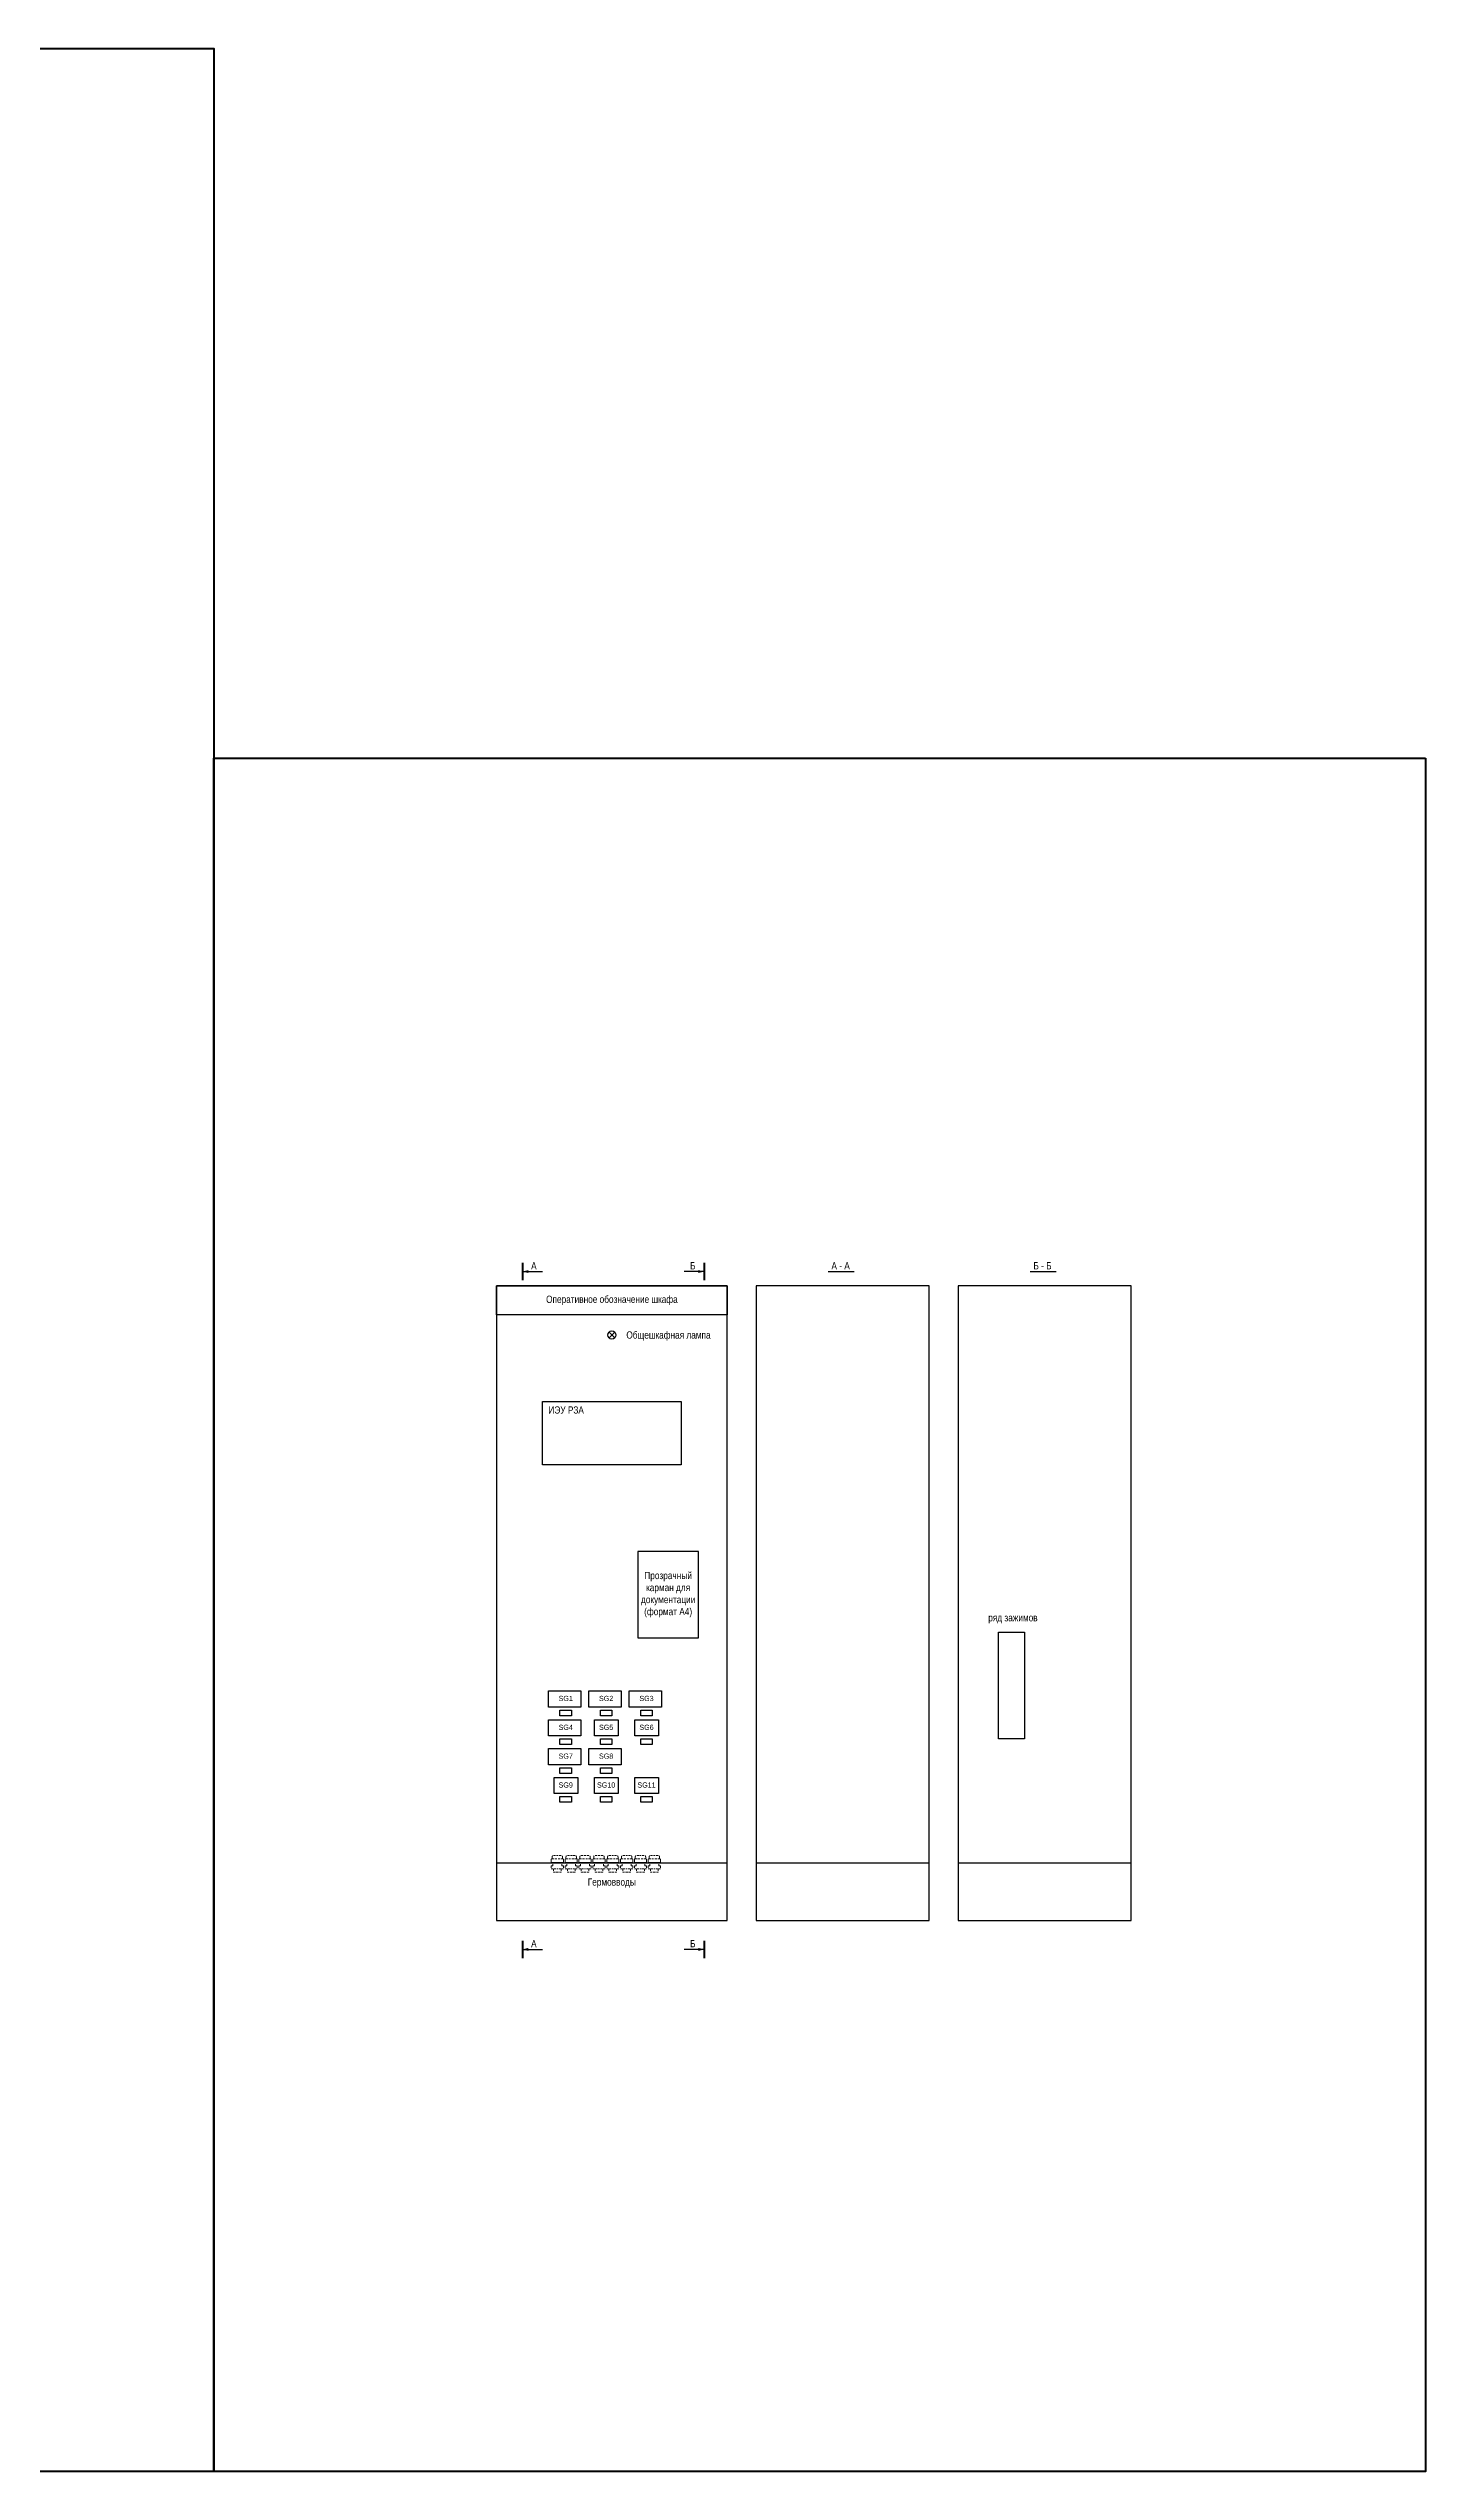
# Model space of a CAD drawing. Header units: millimetres. Extents: x 25558 to 49929, y 1902 to 19390.
# Drawn here: x 37651 to 38128, y 17145 to 17985 of the extents above; entities that cross this region are included whole.
import ezdxf
from ezdxf.enums import TextEntityAlignment as Align

# ---------------------------------------------------------------- set-up
doc = ezdxf.new("R2010")
doc.units = ezdxf.units.MM
doc.linetypes.add('штриховая2', pattern=[9.525, 6.35, -3.175])
for name, color, linetype, lineweight in [('Основная', 7, 'Continuous', 30), ('Толстая', 7, 'Continuous', 53), ('Тонкая', 7, 'Continuous', 5)]:
    doc.layers.add(name, color=color, linetype=linetype, lineweight=lineweight)
doc.styles.add('Narrow', font='ARIALN.TTF')

msp = doc.modelspace()

# ---------------------------------------------------------------- linework, layer by layer
at = {"linetype": 'штриховая2', "lineweight": 13, "ltscale": 0.1}
for p, q in [((37824.99, 17357.25), (37824.99, 17356)), ((37824.99, 17356), (37824.99, 17357.25)), ((37824.99, 17354.94), (37824.99, 17353.89)), ((37824.99, 17354.94), (37825.56, 17354.94)), ((37825.28, 17357.92), (37825.28, 17357.44)), ((37825.28, 17357.44), (37827.1, 17357.44)), ((37825.56, 17354.94), (37825.56, 17356)), ((37825.85, 17358.59), (37827.1, 17358.59)), ((37828.35, 17358.59), (37827.1, 17358.59)), ((37828.92, 17357.44), (37827.1, 17357.44)), ((37828.64, 17354.94), (37828.64, 17356)), ((37829.21, 17354.94), (37828.64, 17354.94)), ((37828.92, 17357.92), (37828.92, 17357.44)), ((37829.21, 17357.25), (37829.21, 17356)), ((37829.21, 17356), (37829.21, 17357.25)), ((37829.21, 17354.94), (37829.21, 17353.89)), ((37829.79, 17354.94), (37829.79, 17353.89)), ((37829.79, 17354.94), (37830.36, 17354.94)), ((37830.08, 17357.92), (37830.08, 17357.44)), ((37830.08, 17357.44), (37831.9, 17357.44)), ((37830.36, 17354.94), (37830.36, 17356)), ((37830.65, 17358.59), (37831.9, 17358.59)), ((37833.15, 17358.59), (37831.9, 17358.59)), ((37833.72, 17357.44), (37831.9, 17357.44)), ((37833.44, 17354.94), (37833.44, 17356)), ((37834.01, 17354.94), (37833.44, 17354.94)), ((37833.72, 17357.92), (37833.72, 17357.44)), ((37834.01, 17357.25), (37834.01, 17356)), ((37834.01, 17356), (37834.01, 17357.25)), ((37834.01, 17354.94), (37834.01, 17353.89)), ((37834.59, 17357.25), (37834.59, 17356)), ((37834.59, 17356), (37834.59, 17357.25)), ((37834.59, 17354.94), (37834.59, 17353.89)), ((37834.59, 17354.94), (37835.16, 17354.94)), ((37834.88, 17357.92), (37834.88, 17357.44)), ((37834.88, 17357.44), (37836.7, 17357.44)), ((37835.16, 17354.94), (37835.16, 17356)), ((37835.45, 17358.59), (37836.7, 17358.59)), ((37837.95, 17358.59), (37836.7, 17358.59)), ((37838.52, 17357.44), (37836.7, 17357.44)), ((37838.24, 17354.94), (37838.24, 17356)), ((37838.81, 17354.94), (37838.24, 17354.94)), ((37838.52, 17357.92), (37838.52, 17357.44)), ((37838.81, 17357.25), (37838.81, 17356)), ((37838.81, 17356), (37838.81, 17357.25)), ((37838.81, 17354.94), (37838.81, 17353.89)), ((37839.39, 17357.25), (37839.39, 17356)), ((37839.39, 17356), (37839.39, 17357.25)), ((37839.39, 17354.94), (37839.39, 17353.89)), ((37839.39, 17354.94), (37839.96, 17354.94)), ((37839.68, 17357.92), (37839.68, 17357.44)), ((37839.68, 17357.44), (37841.5, 17357.44)), ((37839.96, 17354.94), (37839.96, 17356)), ((37840.25, 17358.59), (37841.5, 17358.59)), ((37842.75, 17358.59), (37841.5, 17358.59)), ((37843.32, 17357.44), (37841.5, 17357.44)), ((37843.04, 17354.94), (37843.04, 17356)), ((37843.61, 17354.94), (37843.04, 17354.94)), ((37843.32, 17357.92), (37843.32, 17357.44)), ((37843.61, 17357.25), (37843.61, 17356)), ((37843.61, 17356), (37843.61, 17357.25)), ((37843.61, 17354.94), (37843.61, 17353.89)), ((37844.19, 17357.25), (37844.19, 17356)), ((37844.19, 17356), (37844.19, 17357.25)), ((37844.19, 17357.25), (37844.19, 17356)), ((37844.19, 17356), (37844.19, 17357.25)), ((37844.19, 17354.94), (37844.19, 17353.89)), ((37844.19, 17354.94), (37844.76, 17354.94)), ((37844.19, 17354.94), (37844.19, 17353.89)), ((37844.48, 17357.92), (37844.48, 17357.44)), ((37844.48, 17357.44), (37846.3, 17357.44)), ((37844.76, 17354.94), (37844.76, 17356)), ((37845.05, 17358.59), (37846.3, 17358.59)), ((37847.55, 17358.59), (37846.3, 17358.59)), ((37848.12, 17357.44), (37846.3, 17357.44)), ((37847.84, 17354.94), (37847.84, 17356)), ((37848.41, 17354.94), (37847.84, 17354.94)), ((37848.12, 17357.92), (37848.12, 17357.44)), ((37848.41, 17357.25), (37848.41, 17356)), ((37848.41, 17356), (37848.41, 17357.25)), ((37848.41, 17354.94), (37848.41, 17353.89)), ((37848.99, 17357.25), (37848.99, 17356)), ((37848.99, 17356), (37848.99, 17357.25)), ((37848.99, 17354.94), (37848.99, 17353.89)), ((37848.99, 17354.94), (37849.56, 17354.94)), ((37849.28, 17357.92), (37849.28, 17357.44)), ((37849.28, 17357.44), (37851.1, 17357.44)), ((37849.56, 17354.94), (37849.56, 17356)), ((37849.85, 17358.59), (37851.1, 17358.59)), ((37852.35, 17358.59), (37851.1, 17358.59)), ((37852.92, 17357.44), (37851.1, 17357.44)), ((37852.64, 17354.94), (37852.64, 17356)), ((37853.21, 17354.94), (37852.64, 17354.94)), ((37852.92, 17357.92), (37852.92, 17357.44)), ((37853.21, 17357.25), (37853.21, 17356)), ((37853.21, 17356), (37853.21, 17357.25)), ((37853.21, 17354.94), (37853.21, 17353.89)), ((37853.79, 17357.25), (37853.79, 17356)), ((37853.79, 17356), (37853.79, 17357.25)), ((37853.79, 17354.94), (37853.79, 17353.89)), ((37853.79, 17354.94), (37854.36, 17354.94)), ((37854.08, 17357.92), (37854.08, 17357.44)), ((37854.08, 17357.44), (37855.9, 17357.44)), ((37854.36, 17354.94), (37854.36, 17356)), ((37854.65, 17358.59), (37855.9, 17358.59)), ((37857.15, 17358.59), (37855.9, 17358.59)), ((37857.72, 17357.44), (37855.9, 17357.44)), ((37857.44, 17354.94), (37857.44, 17356)), ((37858.01, 17354.94), (37857.44, 17354.94)), ((37857.72, 17357.92), (37857.72, 17357.44)), ((37858.01, 17357.25), (37858.01, 17356)), ((37858.01, 17356), (37858.01, 17357.25)), ((37858.01, 17354.94), (37858.01, 17353.89)), ((37858.59, 17357.25), (37858.59, 17356)), ((37858.59, 17356), (37858.59, 17357.25)), ((37858.59, 17354.94), (37858.59, 17353.89)), ((37858.59, 17354.94), (37859.16, 17354.94)), ((37858.88, 17357.92), (37858.88, 17357.44)), ((37858.88, 17357.44), (37860.7, 17357.44)), ((37859.16, 17354.94), (37859.16, 17356)), ((37859.45, 17358.59), (37860.7, 17358.59)), ((37861.95, 17358.59), (37860.7, 17358.59)), ((37862.52, 17357.44), (37860.7, 17357.44)), ((37862.24, 17354.94), (37862.24, 17356)), ((37862.81, 17354.94), (37862.24, 17354.94)), ((37862.52, 17357.92), (37862.52, 17357.44)), ((37862.81, 17357.25), (37862.81, 17356)), ((37862.81, 17356), (37862.81, 17357.25)), ((37862.81, 17354.94), (37862.81, 17353.89)), ((37824.99, 17353.89), (37827.1, 17353.89)), ((37825.76, 17353.89), (37825.76, 17352.83)), ((37825.76, 17352.83), (37827.1, 17352.83)), ((37829.21, 17353.89), (37827.1, 17353.89)), ((37828.44, 17352.83), (37827.1, 17352.83)), ((37828.44, 17353.89), (37828.44, 17352.83)), ((37829.79, 17353.89), (37831.9, 17353.89)), ((37830.56, 17353.89), (37830.56, 17352.83)), ((37830.56, 17352.83), (37831.9, 17352.83)), ((37834.01, 17353.89), (37831.9, 17353.89)), ((37833.24, 17352.83), (37831.9, 17352.83)), ((37833.24, 17353.89), (37833.24, 17352.83)), ((37834.59, 17353.89), (37836.7, 17353.89)), ((37835.36, 17353.89), (37835.36, 17352.83)), ((37835.36, 17352.83), (37836.7, 17352.83)), ((37838.81, 17353.89), (37836.7, 17353.89)), ((37838.04, 17352.83), (37836.7, 17352.83)), ((37838.04, 17353.89), (37838.04, 17352.83)), ((37839.39, 17353.89), (37841.5, 17353.89)), ((37840.16, 17353.89), (37840.16, 17352.83)), ((37840.16, 17352.83), (37841.5, 17352.83)), ((37843.61, 17353.89), (37841.5, 17353.89)), ((37842.84, 17352.83), (37841.5, 17352.83)), ((37842.84, 17353.89), (37842.84, 17352.83)), ((37844.19, 17353.89), (37846.3, 17353.89)), ((37844.96, 17353.89), (37844.96, 17352.83)), ((37844.96, 17352.83), (37846.3, 17352.83)), ((37848.41, 17353.89), (37846.3, 17353.89)), ((37847.64, 17352.83), (37846.3, 17352.83)), ((37847.64, 17353.89), (37847.64, 17352.83)), ((37848.99, 17353.89), (37851.1, 17353.89)), ((37849.76, 17353.89), (37849.76, 17352.83)), ((37849.76, 17352.83), (37851.1, 17352.83)), ((37853.21, 17353.89), (37851.1, 17353.89)), ((37852.44, 17352.83), (37851.1, 17352.83)), ((37852.44, 17353.89), (37852.44, 17352.83)), ((37853.79, 17353.89), (37855.9, 17353.89)), ((37854.56, 17353.89), (37854.56, 17352.83)), ((37854.56, 17352.83), (37855.9, 17352.83)), ((37858.01, 17353.89), (37855.9, 17353.89)), ((37857.24, 17352.83), (37855.9, 17352.83)), ((37857.24, 17353.89), (37857.24, 17352.83)), ((37858.59, 17353.89), (37860.7, 17353.89)), ((37859.36, 17353.89), (37859.36, 17352.83)), ((37859.36, 17352.83), (37860.7, 17352.83)), ((37862.81, 17353.89), (37860.7, 17353.89)), ((37862.04, 17352.83), (37860.7, 17352.83)), ((37862.04, 17353.89), (37862.04, 17352.83))]:
    msp.add_line(p, q, dxfattribs=at)
for points in [[(37824.99, 17357.25), (37825.02, 17357.3), (37825.09, 17357.36), (37825.14, 17357.4), (37825.19, 17357.42), (37825.25, 17357.43), (37825.28, 17357.44)], [(37825.28, 17357.92), (37825.29, 17358.1), (37825.32, 17358.23), (37825.38, 17358.36), (37825.47, 17358.47), (37825.58, 17358.54), (37825.72, 17358.59), (37825.95, 17358.59)], [(37828.92, 17357.92), (37828.91, 17358.1), (37828.88, 17358.23), (37828.82, 17358.36), (37828.74, 17358.47), (37828.63, 17358.54), (37828.48, 17358.59), (37828.25, 17358.59)], [(37829.21, 17357.25), (37829.18, 17357.3), (37829.11, 17357.36), (37829.06, 17357.4), (37829.01, 17357.42), (37828.95, 17357.43), (37828.92, 17357.44)], [(37829.79, 17357.25), (37829.82, 17357.3), (37829.89, 17357.36), (37829.94, 17357.4), (37829.99, 17357.42), (37830.05, 17357.43), (37830.08, 17357.44)], [(37830.08, 17357.92), (37830.09, 17358.1), (37830.12, 17358.23), (37830.18, 17358.36), (37830.27, 17358.47), (37830.38, 17358.54), (37830.52, 17358.59), (37830.75, 17358.59)], [(37833.72, 17357.92), (37833.71, 17358.1), (37833.68, 17358.23), (37833.62, 17358.36), (37833.54, 17358.47), (37833.43, 17358.54), (37833.28, 17358.59), (37833.05, 17358.59)], [(37834.01, 17357.25), (37833.98, 17357.3), (37833.91, 17357.36), (37833.86, 17357.4), (37833.81, 17357.42), (37833.75, 17357.43), (37833.72, 17357.44)], [(37834.59, 17357.25), (37834.62, 17357.3), (37834.69, 17357.36), (37834.74, 17357.4), (37834.79, 17357.42), (37834.85, 17357.43), (37834.88, 17357.44)], [(37834.88, 17357.92), (37834.89, 17358.1), (37834.92, 17358.23), (37834.98, 17358.36), (37835.07, 17358.47), (37835.18, 17358.54), (37835.32, 17358.59), (37835.55, 17358.59)], [(37838.52, 17357.92), (37838.51, 17358.1), (37838.48, 17358.23), (37838.42, 17358.36), (37838.34, 17358.47), (37838.23, 17358.54), (37838.08, 17358.59), (37837.85, 17358.59)], [(37838.81, 17357.25), (37838.78, 17357.3), (37838.71, 17357.36), (37838.66, 17357.4), (37838.61, 17357.42), (37838.55, 17357.43), (37838.52, 17357.44)], [(37839.39, 17357.25), (37839.42, 17357.3), (37839.49, 17357.36), (37839.54, 17357.4), (37839.59, 17357.42), (37839.65, 17357.43), (37839.68, 17357.44)], [(37839.68, 17357.92), (37839.69, 17358.1), (37839.72, 17358.23), (37839.78, 17358.36), (37839.87, 17358.47), (37839.98, 17358.54), (37840.12, 17358.59), (37840.35, 17358.59)], [(37843.32, 17357.92), (37843.31, 17358.1), (37843.28, 17358.23), (37843.22, 17358.36), (37843.14, 17358.47), (37843.03, 17358.54), (37842.88, 17358.59), (37842.65, 17358.59)], [(37843.61, 17357.25), (37843.58, 17357.3), (37843.51, 17357.36), (37843.46, 17357.4), (37843.41, 17357.42), (37843.35, 17357.43), (37843.32, 17357.44)], [(37844.19, 17357.25), (37844.22, 17357.3), (37844.29, 17357.36), (37844.34, 17357.4), (37844.39, 17357.42), (37844.45, 17357.43), (37844.48, 17357.44)], [(37844.48, 17357.92), (37844.49, 17358.1), (37844.52, 17358.23), (37844.58, 17358.36), (37844.67, 17358.47), (37844.78, 17358.54), (37844.92, 17358.59), (37845.15, 17358.59)], [(37848.12, 17357.92), (37848.11, 17358.1), (37848.08, 17358.23), (37848.02, 17358.36), (37847.94, 17358.47), (37847.83, 17358.54), (37847.68, 17358.59), (37847.45, 17358.59)], [(37848.41, 17357.25), (37848.38, 17357.3), (37848.31, 17357.36), (37848.26, 17357.4), (37848.21, 17357.42), (37848.15, 17357.43), (37848.12, 17357.44)], [(37848.99, 17357.25), (37849.02, 17357.3), (37849.09, 17357.36), (37849.14, 17357.4), (37849.19, 17357.42), (37849.25, 17357.43), (37849.28, 17357.44)], [(37849.28, 17357.92), (37849.29, 17358.1), (37849.32, 17358.23), (37849.38, 17358.36), (37849.47, 17358.47), (37849.58, 17358.54), (37849.72, 17358.59), (37849.95, 17358.59)], [(37852.92, 17357.92), (37852.91, 17358.1), (37852.88, 17358.23), (37852.82, 17358.36), (37852.74, 17358.47), (37852.63, 17358.54), (37852.48, 17358.59), (37852.25, 17358.59)], [(37853.21, 17357.25), (37853.18, 17357.3), (37853.11, 17357.36), (37853.06, 17357.4), (37853.01, 17357.42), (37852.95, 17357.43), (37852.92, 17357.44)], [(37853.79, 17357.25), (37853.82, 17357.3), (37853.89, 17357.36), (37853.94, 17357.4), (37853.99, 17357.42), (37854.05, 17357.43), (37854.08, 17357.44)], [(37854.08, 17357.92), (37854.09, 17358.1), (37854.12, 17358.23), (37854.18, 17358.36), (37854.27, 17358.47), (37854.38, 17358.54), (37854.52, 17358.59), (37854.75, 17358.59)], [(37857.72, 17357.92), (37857.71, 17358.1), (37857.68, 17358.23), (37857.62, 17358.36), (37857.54, 17358.47), (37857.43, 17358.54), (37857.28, 17358.59), (37857.05, 17358.59)], [(37858.01, 17357.25), (37857.98, 17357.3), (37857.91, 17357.36), (37857.86, 17357.4), (37857.81, 17357.42), (37857.75, 17357.43), (37857.72, 17357.44)], [(37858.59, 17357.25), (37858.62, 17357.3), (37858.69, 17357.36), (37858.74, 17357.4), (37858.79, 17357.42), (37858.85, 17357.43), (37858.88, 17357.44)], [(37858.88, 17357.92), (37858.89, 17358.1), (37858.92, 17358.23), (37858.98, 17358.36), (37859.07, 17358.47), (37859.18, 17358.54), (37859.32, 17358.59), (37859.55, 17358.59)], [(37862.52, 17357.92), (37862.51, 17358.1), (37862.48, 17358.23), (37862.42, 17358.36), (37862.34, 17358.47), (37862.23, 17358.54), (37862.08, 17358.59), (37861.85, 17358.59)], [(37862.81, 17357.25), (37862.78, 17357.3), (37862.71, 17357.36), (37862.66, 17357.4), (37862.61, 17357.42), (37862.55, 17357.43), (37862.52, 17357.44)]]:
    msp.add_spline(points, degree=3, dxfattribs=at)
at = {"layer": 'Основная', "ltscale": 100}
msp.add_line((37806, 17356), (37886, 17356), dxfattribs=at)
at = {"layer": 'Основная', "linetype": 'штриховая2', "lineweight": 13, "ltscale": 1000}
for p, q in [((37824.99, 17356.19), (37827.1, 17356.19)), ((37824.99, 17356), (37827.1, 17356)), ((37825.56, 17356), (37824.99, 17356)), ((37829.21, 17356.19), (37827.1, 17356.19)), ((37829.21, 17356), (37827.1, 17356)), ((37828.64, 17356), (37829.21, 17356)), ((37829.79, 17357.25), (37829.79, 17356)), ((37829.79, 17356), (37829.79, 17357.25)), ((37829.79, 17356.19), (37831.9, 17356.19)), ((37829.79, 17356), (37831.9, 17356)), ((37830.36, 17356), (37829.79, 17356)), ((37834.01, 17356.19), (37831.9, 17356.19)), ((37834.01, 17356), (37831.9, 17356)), ((37833.44, 17356), (37834.01, 17356)), ((37834.59, 17356.19), (37836.7, 17356.19)), ((37834.59, 17356), (37836.7, 17356)), ((37835.16, 17356), (37834.59, 17356)), ((37838.81, 17356.19), (37836.7, 17356.19)), ((37838.81, 17356), (37836.7, 17356)), ((37838.24, 17356), (37838.81, 17356)), ((37839.39, 17356.19), (37841.5, 17356.19)), ((37839.39, 17356), (37841.5, 17356)), ((37839.96, 17356), (37839.39, 17356)), ((37843.61, 17356.19), (37841.5, 17356.19)), ((37843.61, 17356), (37841.5, 17356)), ((37843.04, 17356), (37843.61, 17356)), ((37844.19, 17356.19), (37846.3, 17356.19)), ((37844.19, 17356), (37846.3, 17356)), ((37844.76, 17356), (37844.19, 17356)), ((37848.41, 17356.19), (37846.3, 17356.19)), ((37848.41, 17356), (37846.3, 17356)), ((37847.84, 17356), (37848.41, 17356)), ((37848.99, 17356.19), (37851.1, 17356.19)), ((37848.99, 17356), (37851.1, 17356)), ((37849.56, 17356), (37848.99, 17356)), ((37853.21, 17356.19), (37851.1, 17356.19)), ((37853.21, 17356), (37851.1, 17356)), ((37852.64, 17356), (37853.21, 17356)), ((37853.79, 17356.19), (37855.9, 17356.19)), ((37853.79, 17356), (37855.9, 17356)), ((37854.36, 17356), (37853.79, 17356)), ((37858.01, 17356.19), (37855.9, 17356.19)), ((37858.01, 17356), (37855.9, 17356)), ((37857.44, 17356), (37858.01, 17356)), ((37858.59, 17356.19), (37860.7, 17356.19)), ((37858.59, 17356), (37860.7, 17356)), ((37859.16, 17356), (37858.59, 17356)), ((37862.81, 17356.19), (37860.7, 17356.19)), ((37862.81, 17356), (37860.7, 17356)), ((37862.24, 17356), (37862.81, 17356))]:
    msp.add_line(p, q, dxfattribs=at)
at = {"layer": 'Основная'}
for points in [[(37806, 17336), (37886, 17336), (37886, 17556), (37806, 17556)], [(37956, 17556), (37896, 17556), (37896, 17336), (37956, 17336)], [(38026, 17556), (37966, 17556), (37966, 17336), (38026, 17336)], [(37822, 17516), (37870, 17516), (37870, 17494), (37822, 17494)], [(37855, 17434), (37876, 17434), (37876, 17464), (37855, 17464)], [(37980, 17436), (37989, 17436), (37989, 17399), (37980, 17399)], [(37828, 17409), (37832, 17409), (37832, 17407), (37828, 17407)], [(37842, 17409), (37846, 17409), (37846, 17407), (37842, 17407)], [(37856, 17409), (37860, 17409), (37860, 17407), (37856, 17407)], [(37828, 17399), (37832, 17399), (37832, 17397), (37828, 17397)], [(37842, 17399), (37846, 17399), (37846, 17397), (37842, 17397)], [(37856, 17399), (37860, 17399), (37860, 17397), (37856, 17397)], [(37828, 17389), (37832, 17389), (37832, 17387), (37828, 17387)], [(37842, 17389), (37846, 17389), (37846, 17387), (37842, 17387)], [(37828, 17379), (37832, 17379), (37832, 17377), (37828, 17377)], [(37842, 17379), (37846, 17379), (37846, 17377), (37842, 17377)], [(37856, 17379), (37860, 17379), (37860, 17377), (37856, 17377)]]:
    msp.add_lwpolyline(points, close=True, dxfattribs=at)
at = {"layer": 'Основная', "ltscale": 100}
msp.add_lwpolyline([(37806, 17556), (37886, 17556), (37886, 17546), (37806, 17546)], close=True, dxfattribs=at)
for points in [[(37815, 17561, 0, 1, 0), (37817, 17561, 0, 0, 0)], [(37878, 17561, 0, 1, 0), (37876, 17561, 0, 0, 0)], [(37815, 17326, 0, 1, 0), (37817, 17326, 0, 0, 0)], [(37878, 17326, 0, 1, 0), (37876, 17326, 0, 0, 0)]]:
    msp.add_lwpolyline(points, format="xyseb", dxfattribs=at)
for points in [[(37815, 17561), (37822, 17561)], [(37878, 17561), (37871, 17561)], [(37921, 17561), (37930, 17561)], [(37991, 17561), (38000, 17561)], [(37845, 17540), (37847, 17538)], [(37845, 17538), (37847, 17540)], [(37896, 17356), (37956, 17356)], [(37966, 17356), (38026, 17356)], [(37815, 17326), (37822, 17326)], [(37878, 17326), (37871, 17326)]]:
    msp.add_lwpolyline(points, dxfattribs=at)
at = {"layer": 'Основная', "ltscale": 0.35}
for points in [[(37824, 17415.6), (37835.2, 17415.6), (37835.2, 17410), (37824, 17410)], [(37838, 17415.6), (37849.2, 17415.6), (37849.2, 17410), (37838, 17410)], [(37852, 17415.6), (37863.2, 17415.6), (37863.2, 17410), (37852, 17410)], [(37824, 17405.6), (37835.2, 17405.6), (37835.2, 17400), (37824, 17400)], [(37840, 17405.6), (37848.2, 17405.6), (37848.2, 17400), (37840, 17400)], [(37854, 17405.6), (37862.2, 17405.6), (37862.2, 17400), (37854, 17400)], [(37824, 17395.6), (37835.2, 17395.6), (37835.2, 17390), (37824, 17390)], [(37838, 17395.6), (37849.2, 17395.6), (37849.2, 17390), (37838, 17390)], [(37826, 17385.6), (37834.2, 17385.6), (37834.2, 17380), (37826, 17380)], [(37840, 17385.6), (37848.2, 17385.6), (37848.2, 17380), (37840, 17380)], [(37854, 17385.6), (37862.2, 17385.6), (37862.2, 17380), (37854, 17380)]]:
    msp.add_lwpolyline(points, close=True, dxfattribs=at)
msp.add_circle((37846, 17539), 1.41, dxfattribs=at)
at = {"layer": 'Толстая', "ltscale": 100}
for points in [[(37815, 17564), (37815, 17558)], [(37878, 17564), (37878, 17558)], [(37815, 17329), (37815, 17323)], [(37878, 17329), (37878, 17323)]]:
    msp.add_lwpolyline(points, dxfattribs=at)
at = {"layer": 'Тонкая', "color": 3, "lineweight": 50}
for points in [[(37708, 17145), (37114, 17145), (37114, 17985), (37708, 17985)], [(38128, 17739), (38128, 17145), (37708, 17145), (37708, 17739)]]:
    msp.add_lwpolyline(points, close=True, dxfattribs=at)

# ---------------------------------------------------------------- texts
at = {"layer": 'Основная', "style": 'Narrow'}
for s, p in [('А', (37818, 17563)), ('Б', (37873.09, 17563)), ('А - А', (37922.09, 17563)), ('Б - Б', (37992.09, 17563)), ('Общешкафная лампа', (37851, 17539)), ('ИЭУ РЗА', (37824, 17513)), ('А', (37818, 17328)), ('Б', (37873.09, 17328))]:
    msp.add_text(s, height=2.5, dxfattribs=at).set_placement(p, align=Align.MIDDLE_LEFT)
for s, height, p in [('ряд зажимов', 2.5, (37985, 17441)), ('SG1', 1.8, (37830, 17413)), ('SG2', 1.8, (37844, 17413)), ('SG3', 1.8, (37858, 17413)), ('SG4', 1.8, (37830, 17403)), ('SG5', 1.8, (37844, 17403)), ('SG6', 1.8, (37858, 17403)), ('SG7', 1.8, (37830, 17393)), ('SG8', 1.8, (37844, 17393)), ('SG9', 1.8, (37830, 17383)), ('SG10', 1.8, (37844, 17383)), ('SG11', 1.8, (37858, 17383))]:
    msp.add_text(s, height=height, dxfattribs=at).set_placement(p, align=Align.MIDDLE_CENTER)
at = {"layer": 'Основная', "char_height": 2.5, "attachment_point": 5, "style": 'Narrow'}
for s, insert, width in [('Оперативное обозначение шкафа', (37846, 17551), 80), ('Прозрачный карман для документации (формат А4)', (37865.5, 17449), 21), ('Гермовводы ', (37846, 17349), 58)]:
    msp.add_mtext(s, dxfattribs=dict(at, insert=insert, width=width))

doc.saveas('drawing.dxf')
